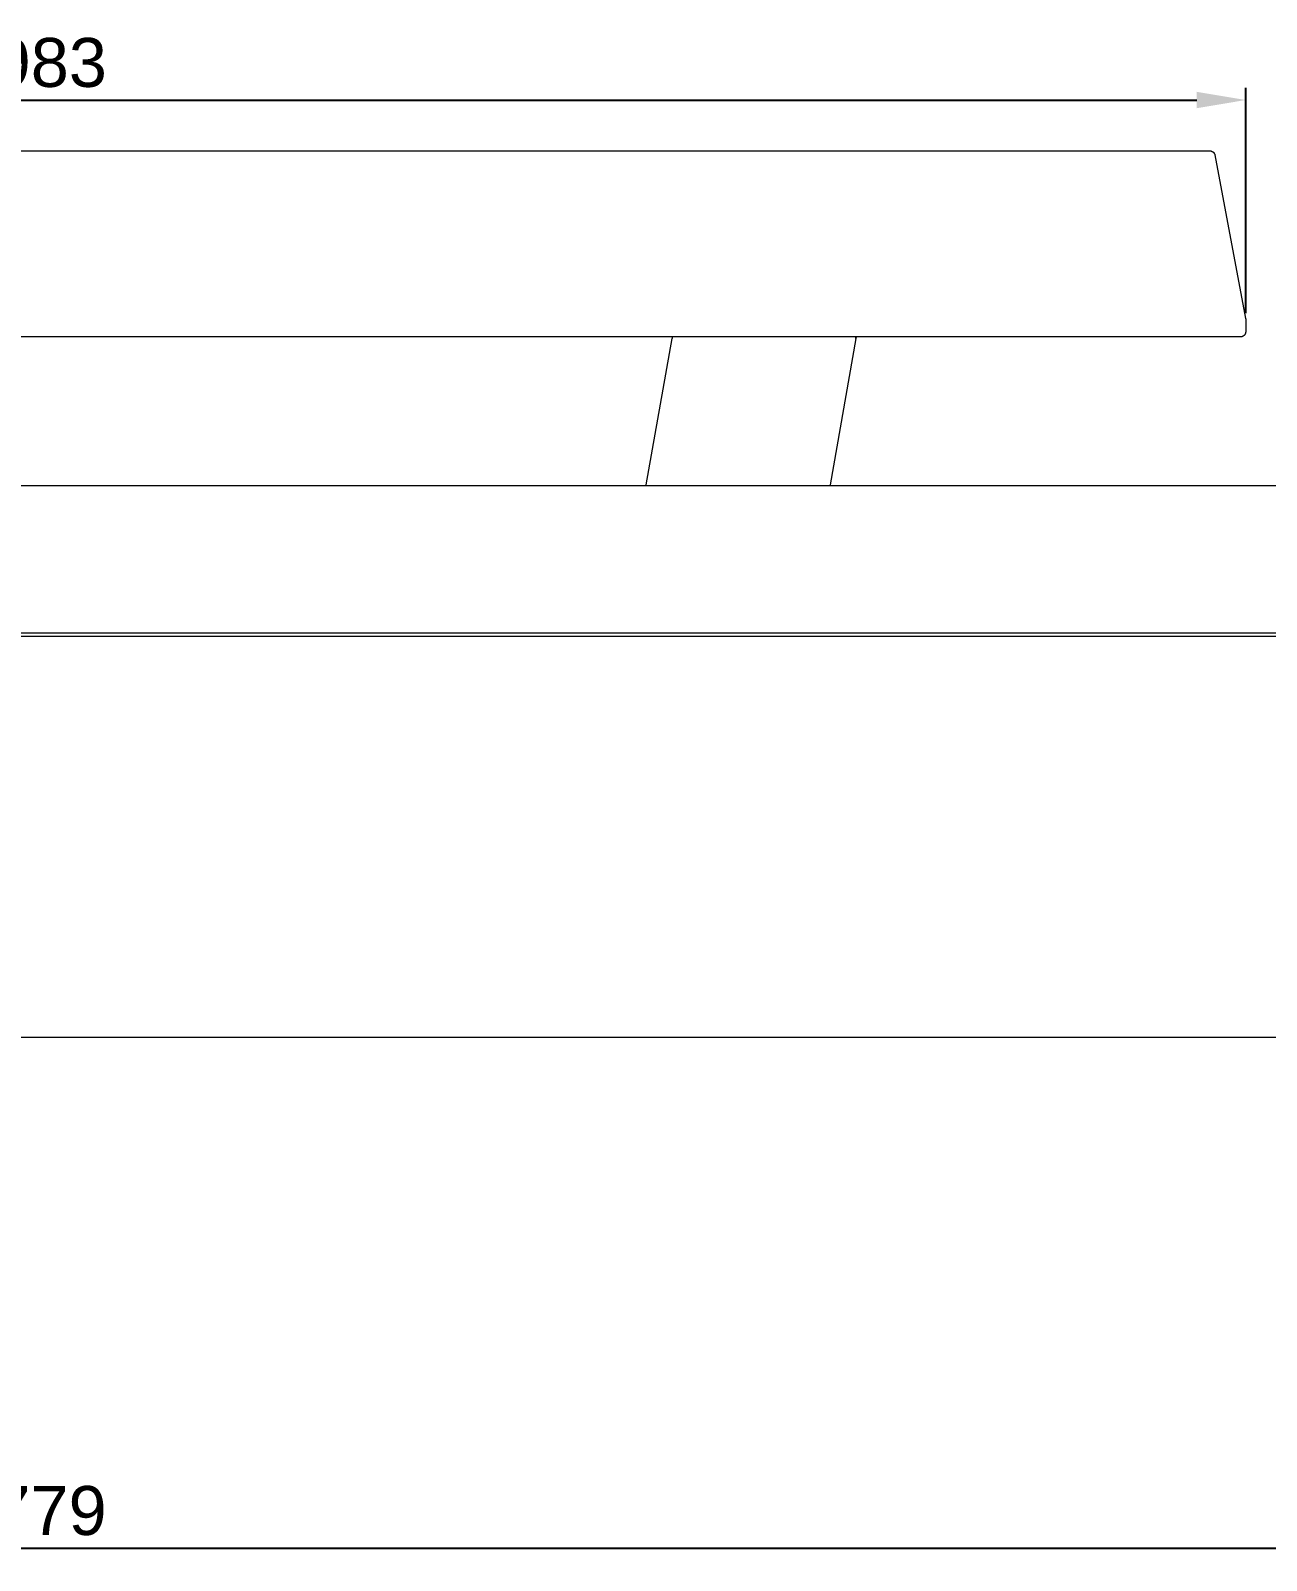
# Model space of a CAD drawing. Header units: millimetres. Extents: x -217 to 4976, y -41 to 3356.
# Drawn here: x 1507 to 2516, y 2107 to 3356 of the extents above; entities that cross this region are included whole.
import ezdxf

# ---------------------------------------------------------------- set-up
doc = ezdxf.new("R2010")
doc.units = ezdxf.units.MM
doc.layers.add('ZANO_R', color=7, linetype='Continuous', lineweight=0)
doc.layers.add('ZANO_W', color=1, linetype='Continuous', lineweight=0)
doc.styles.add('Arial', font='arial.ttf')
doc.styles.get("Standard").update_dxf_attribs({"font": 'ARIALUNI.TTF'})
doc.dimstyles.new('pl i ang', dxfattribs={"dimtxt": 50, "dimasz": 50, "dimexe": 1.25, "dimexo": 0.625, "dimgap": 10, "dimtad": 1, "dimtoh": 1, "dimtxsty": 'Standard', "dimcen": 2.5, "dimclrd": 1, "dimclre": 1, "dimclrt": 1, "dimadec": 0, "dimazin": 0, "dimtfac": 1, "dimtmove": 0, "dimatfit": 3, "dimfxl": 1, "dimarcsym": 1})

# ---------------------------------------------------------------- blocks, each defined once
blk = doc.blocks.new('*D418')
at = {"layer": 'ZANO_W', "color": 1, "lineweight": -2}
for p, q in [((515.2, 3125.3), (515.2, 3309.4)), ((2498.7, 3125.3), (2498.7, 3309.4)), ((555.2, 3299.4), (2458.7, 3299.4))]:
    blk.add_line(p, q, dxfattribs=at)
at = {"layer": 'ZANO_W', "color": 1}
for points in [[(555.2, 3306.1), (555.2, 3292.7), (515.2, 3299.4)], [(2458.7, 3292.7), (2458.7, 3306.1), (2498.7, 3299.4)]]:
    blk.add_solid(points, dxfattribs=at)
at = {"layer": 'ZANO_W', "color": 1, "insert": (1506.9, 3329.8), "char_height": 40, "attachment_point": 5, "style": 'Arial'}
blk.add_mtext('1983', dxfattribs=at)
blk = doc.blocks.new('*D419')
at = {"layer": 'ZANO_W', "color": 1, "lineweight": -2}
for p, q in [((117.5, 2524.4), (117.5, 2107.2)), ((2896, 2524.4), (2896, 2107.2)), ((157.5, 2117.2), (2856, 2117.2))]:
    blk.add_line(p, q, dxfattribs=at)
at = {"layer": 'ZANO_W', "color": 1}
for points in [[(157.5, 2123.9), (157.5, 2110.6), (117.5, 2117.2)], [(2856, 2110.6), (2856, 2123.9), (2896, 2117.2)]]:
    blk.add_solid(points, dxfattribs=at)
at = {"layer": 'ZANO_W', "color": 1, "insert": (1506.7, 2147.7), "char_height": 40, "attachment_point": 5, "style": 'Arial'}
blk.add_mtext('2779', dxfattribs=at)
blk = doc.blocks.new('*D423')
at = {"layer": 'ZANO_W', "color": 1, "lineweight": -2}
blk.add_arc((3924.3, 2534.4), 167.4, 98.0343, 166.2756, dxfattribs=at)
at = {"layer": 'ZANO_W', "color": 1}
for points in [[(3901, 2693.5), (3900.7, 2706.8), (3940.9, 2701)], [(3755, 2574.9), (3768.3, 2573.3), (3756.9, 2534.4)]]:
    blk.add_solid(points, dxfattribs=at)
at = {"layer": 'ZANO_W', "color": 1, "insert": (3791.3, 2681.3), "char_height": 40, "attachment_point": 5, "rotation": 42.155, "style": 'Arial'}
blk.add_mtext('96%%d', dxfattribs=at)

msp = doc.modelspace()

# ---------------------------------------------------------------- linework, layer by layer
at = {"layer": 'ZANO_R'}
for p, q in [((544.2, 3257.8), (2469.6, 3257.8)), ((544.2, 3257.8), (2469.6, 3257.8)), ((2469.6, 3257.8), (2469.8, 3257.8)), ((2469.8, 3257.8), (2469.9, 3257.8)), ((2469.9, 3257.8), (2470, 3257.8)), ((2470, 3257.8), (2470.2, 3257.8)), ((2470.2, 3257.8), (2470.3, 3257.8)), ((2470.3, 3257.8), (2470.5, 3257.7)), ((2470.5, 3257.7), (2470.6, 3257.7)), ((2470.6, 3257.7), (2470.7, 3257.7)), ((2470.7, 3257.7), (2470.9, 3257.6)), ((2470.9, 3257.6), (2471, 3257.6)), ((2471, 3257.6), (2471.1, 3257.5)), ((2471.1, 3257.5), (2471.2, 3257.5)), ((2471.2, 3257.5), (2471.4, 3257.4)), ((2471.4, 3257.4), (2471.5, 3257.4)), ((2471.5, 3257.4), (2471.6, 3257.3)), ((2471.6, 3257.3), (2471.7, 3257.2)), ((2471.7, 3257.2), (2471.9, 3257.1)), ((2471.9, 3257.1), (2472, 3257.1)), ((2472, 3257.1), (2472.1, 3257)), ((2472.1, 3257), (2472.2, 3256.9)), ((2472.2, 3256.9), (2472.3, 3256.8)), ((2472.3, 3256.8), (2472.4, 3256.7)), ((2472.4, 3256.7), (2472.5, 3256.6)), ((2472.5, 3256.6), (2472.6, 3256.5)), ((2472.6, 3256.5), (2472.7, 3256.4)), ((2472.7, 3256.4), (2472.8, 3256.3)), ((2472.8, 3256.3), (2472.9, 3256.2)), ((2472.9, 3256.2), (2472.9, 3256.1)), ((2472.9, 3256.1), (2473, 3256)), ((2473, 3256), (2473.1, 3255.8)), ((2473.1, 3255.8), (2473.1, 3255.7)), ((2473.1, 3255.7), (2473.2, 3255.6)), ((2473.2, 3255.6), (2473.3, 3255.5)), ((2473.3, 3255.5), (2473.3, 3255.4)), ((2473.3, 3255.4), (2473.4, 3255.2)), ((2473.4, 3255.2), (2473.4, 3255.1)), ((2473.4, 3255.1), (2473.5, 3255)), ((2473.5, 3255), (2473.5, 3254.8)), ((2473.5, 3254.8), (2473.5, 3254.7)), ((2473.5, 3254.7), (2473.6, 3254.6)), ((2473.6, 3254.6), (2498.6, 3121.1)), ((2498.6, 3121.1), (2498.6, 3121)), ((2498.6, 3121), (2498.6, 3120.9)), ((2498.6, 3120.9), (2498.7, 3120.8)), ((2498.7, 3109.8), (2498.6, 3109.7)), ((2498.6, 3109.7), (2498.6, 3109.6)), ((2498.6, 3109.6), (2498.6, 3109.4)), ((2498.7, 3120.8), (2498.7, 3120.6)), ((2498.7, 3120.6), (2498.7, 3120.5)), ((2498.7, 3120.5), (2498.7, 3120.4)), ((2498.7, 3120.4), (2498.7, 3110.1)), ((2498.7, 3110.1), (2498.7, 3110)), ((2498.7, 3110), (2498.7, 3109.8)), ((2494.7, 3106.1), (519.2, 3106.1)), ((2009.4, 2985.3), (2030.5, 3104.8)), ((2030.5, 3106.1), (2030.5, 3104.8)), ((2180.5, 3104.8), (2159.4, 2985.3)), ((2180.5, 3104.8), (2180.5, 3106.1)), ((2180.6, 3106.1), (2180.5, 3104.8)), ((2494.8, 3106.1), (2494.7, 3106.1)), ((2494.9, 3106.1), (2494.8, 3106.1)), ((2495.1, 3106.1), (2494.9, 3106.1)), ((2495.2, 3106.2), (2495.1, 3106.1)), ((2495.4, 3106.2), (2495.2, 3106.2)), ((2495.5, 3106.2), (2495.4, 3106.2)), ((2495.6, 3106.2), (2495.5, 3106.2)), ((2495.7, 3106.3), (2495.6, 3106.2)), ((2495.9, 3106.3), (2495.7, 3106.3)), ((2496, 3106.4), (2495.9, 3106.3)), ((2496.1, 3106.4), (2496, 3106.4)), ((2496.3, 3106.5), (2496.1, 3106.4)), ((2496.4, 3106.5), (2496.3, 3106.5)), ((2496.5, 3106.6), (2496.4, 3106.5)), ((2496.6, 3106.6), (2496.5, 3106.6)), ((2496.7, 3106.7), (2496.6, 3106.6)), ((2496.9, 3106.8), (2496.7, 3106.7)), ((2497, 3106.9), (2496.9, 3106.8)), ((2497.1, 3106.9), (2497, 3106.9)), ((2497.2, 3107), (2497.1, 3106.9)), ((2497.3, 3107.1), (2497.2, 3107)), ((2497.4, 3107.2), (2497.3, 3107.1)), ((2497.5, 3107.3), (2497.4, 3107.2)), ((2497.6, 3107.4), (2497.5, 3107.3)), ((2497.7, 3107.5), (2497.6, 3107.4)), ((2497.8, 3107.6), (2497.7, 3107.5)), ((2497.9, 3107.7), (2497.8, 3107.6)), ((2498, 3107.9), (2497.9, 3107.8)), ((2497.9, 3107.8), (2497.9, 3107.7)), ((2498.1, 3108), (2498, 3107.9)), ((2498.2, 3108.2), (2498.1, 3108)), ((2498.3, 3108.4), (2498.2, 3108.3)), ((2498.2, 3108.3), (2498.2, 3108.2)), ((2498.4, 3108.7), (2498.3, 3108.5)), ((2498.3, 3108.5), (2498.3, 3108.4)), ((2498.5, 3108.9), (2498.4, 3108.8)), ((2498.4, 3108.8), (2498.4, 3108.7)), ((2498.6, 3109.2), (2498.5, 3109)), ((2498.5, 3109), (2498.5, 3108.9)), ((2498.6, 3109.4), (2498.6, 3109.3)), ((2498.6, 3109.3), (2498.6, 3109.2)), ((2752.3, 2984.4), (261.6, 2984.4)), ((2647.5, 2861.4), (366, 2861.4)), ((373.6, 2864.4), (2640.3, 2864.4))]:
    msp.add_line(p, q, dxfattribs=at)
msp.add_lwpolyline([(-166.8, 2534.4), (4975.7, 2534.4)], dxfattribs=at)

# ---------------------------------------------------------------- dimensions: what is measured, and where the dimension line sits
at = {"layer": 'ZANO_W'}
for base, p1, p2, picture, middle in [((2498.6705, 3299.384), (515.2045, 3115.2531), (2498.6705, 3115.2531), '*D418', (1506.9375, 3329.8206)), ((2896.0045, 2117.2468), (117.4765, 2534.4214), (2896.0045, 2534.4214), '*D419', (1506.7405, 2147.6697))]:
    dim = msp.add_linear_dim(base=base, p1=p1, p2=p2, dimstyle='pl i ang', override={"dimtxt": 40, "dimasz": 40, "dimexe": 10, "dimexo": 10, "dimtoh": 0, "dimdec": 0, "dimtxsty": 'Arial', "dimtdec": 0, "dimtmove": 1}, dxfattribs=at)
    dim.commit()
    dim.dimension.update_dxf_attribs({"geometry": picture, "text_midpoint": middle})
dim = msp.add_angular_dim_2l(base=(3850.3, 2684.6), line1=((3968.1, 2974.9), (3924.3, 2535.1)), line2=((106.6, 2534.4), (4716.6, 2534.4)), dimstyle='pl i ang', override={"dimtxt": 40, "dimasz": 40, "dimexe": 10, "dimexo": 10, "dimtoh": 0, "dimdec": 0, "dimtxsty": 'Arial', "dimtdec": 0, "dimtmove": 1}, dxfattribs=at)
dim.commit()
dim.dimension.update_dxf_attribs({"geometry": '*D423', "text_midpoint": (3791.3, 2681.3)})

doc.saveas('drawing.dxf')
